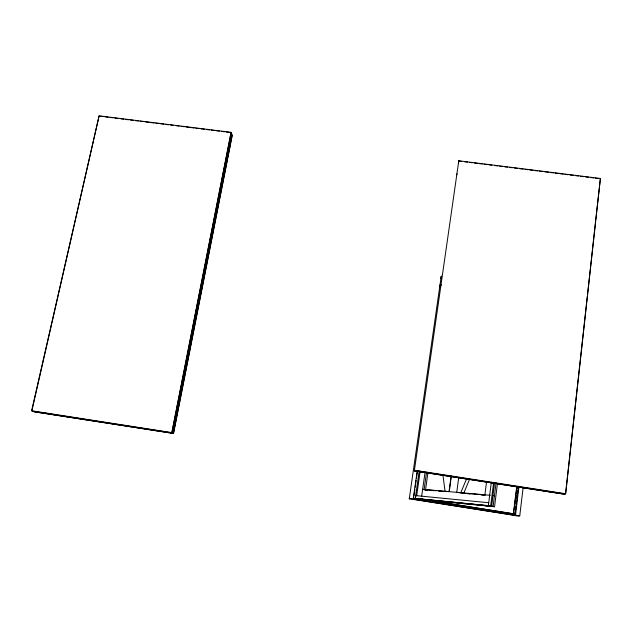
<?xml version="1.0" encoding="UTF-8"?>
<svg xmlns="http://www.w3.org/2000/svg" width="632" height="632" viewBox="0 0 632 632"><rect width="100%" height="100%" fill="white"/><g stroke="black" fill="none" stroke-linecap="round" stroke-linejoin="round"><path stroke-width="0.95" d="M565.553 493.789L587.278 296.519M587.499 294.567L595.494 221.943M595.707 219.976L600.4 178.477L458.793 160.781L458.358 163.672M458.793 160.781L414.323 470.903L564.368 494.224L565.687 493.742L600.4 178.477M519.757 515.791L515.53 515.12L514.393 515.514L518.572 516.17L519.757 515.791L523.146 487.391M516.731 486.435L513.429 513.8L517.063 486.253M515.056 512.07L514.653 515.42L413.399 499.399M515.412 509.139L515.767 506.2M516.004 504.249L516.352 501.318M516.707 498.387L517.063 495.449M517.3 493.497L517.648 490.566M517.885 488.607L518.122 486.656M518.453 486.466L514.977 515.309L413.439 499.248L413.636 497.866M515.53 515.12L518.951 486.735M496.049 482.943L493.102 506.406L415.73 498.711M417.223 470.903L413.328 498.19L417.167 499.027L494.548 506.738L497.479 483.306M491.325 482.184L488.362 505.624L489.326 505.845M494.548 506.738L490.685 505.861L493.521 483.338M494.579 482.801L491.657 506.082L414.292 498.395M484.894 494.809L486.506 482.129M458.706 477.666L456.754 492.32L463.667 493.387L469.363 479.767M450.987 477.057L449.02 491.601L445.07 491.285L442.906 474.814M449.249 491.657L451.359 476.03M424.088 489.658L426.561 472.08M427.983 472.428L425.526 489.958L424.088 489.634M419.198 471.038L415.311 498.379L416.275 498.593M416.693 495.67L420.154 471.274M421.647 496.42L424.988 472.744M409.267 498.877L409.362 498.332L413.502 498.98L413.368 499.525L409.267 498.877L441.27 276.018L440.891 278.609M413.921 496.057L414.892 489.231M415.169 487.28L416.14 480.454M416.425 478.503L417.397 471.677M439.635 287.37L440.006 284.858L441.586 285.072M456.762 174.859L456.936 173.737M414.323 470.903L414.442 470.24L565.687 493.742M231.652 133.842L172.686 433.007L32.998 411.298M232.134 135.05L173.381 433.378L34.112 411.732M173.555 433.473L232.252 135.351L231.043 132.317L99.113 115.83L31.6 410.745L34.389 411.835L173.555 433.473L171.801 432.533L231.043 132.317M231.162 132.617L171.975 432.628L31.6 410.745M32.098 409.899L99.113 115.83M460.783 492.707L466.495 479.048M549.706 491.878L550.188 491.68M514.827 514.021L420.399 498.932M422.65 489.302L490.282 495.291M423.938 489.618L436.791 490.756M438.561 490.914L443.625 491.364M461.96 492.992L465.12 493.268M467.072 493.442L472.689 493.94M473.913 494.05L479.775 494.572M481.458 494.722L485.36 495.069M425.368 489.95L427.319 490.124M431.222 490.472L434.144 490.724M439.019 491.159L441.942 491.419M467.301 493.679L470.224 493.932M474.126 494.279L477.049 494.54M480.952 494.888L483.875 495.148M488.733 502.74L415.706 495.599L416.67 495.812M413.328 498.19L490.685 505.861M100.306 116.264L103.237 116.628M105.173 116.873L108.119 117.236M110.047 117.481L113.002 117.852M114.921 118.089L117.884 118.46M120.767 118.816L123.746 119.195M125.634 119.432L128.628 119.804M130.508 120.04L133.51 120.412M135.382 120.649L138.392 121.02M140.249 121.257L143.274 121.636M145.226 121.881L149.018 122.355M150.969 122.592L154.018 122.979M155.835 123.208L158.901 123.588M160.71 123.817L163.783 124.196M165.584 124.425L168.665 124.804M170.616 125.049L173.547 125.42M176.296 125.76L179.219 126.131M181.171 126.368L184.291 126.763M186.045 126.977L189.173 127.372M190.911 127.593L194.056 127.98M195.786 128.201L198.938 128.596M200.889 128.833L204.555 129.291M206.506 129.536L209.682 129.931M211.372 130.145L214.564 130.548M216.247 130.753L219.446 131.156M221.398 131.401L224.676 131.811M226.28 132.009L229.313 132.388M458.745 161.073L461.676 161.436M464.591 161.8L467.514 162.163M469.458 162.408L472.412 162.78M474.332 163.017L477.286 163.388M479.198 163.625L482.169 163.996M484.065 164.233L487.051 164.612M489.002 164.849L491.925 165.221M494.777 165.576L497.779 165.947M499.651 166.184L502.661 166.564M504.518 166.793L507.543 167.172M509.392 167.401L512.418 167.78M514.369 168.025L517.3 168.389M520.104 168.744L523.019 169.107M524.971 169.352L528.036 169.732M529.837 169.961L532.91 170.34M534.712 170.569L537.793 170.956M539.578 171.177L542.675 171.564M544.626 171.809L548.347 172.275M550.29 172.512L553.411 172.907M555.157 173.121L558.285 173.516M560.031 173.729L563.167 174.124M564.897 174.345L568.049 174.732M570.001 174.977L573.666 175.435M575.61 175.68L578.533 176.044M580.484 176.288L583.66 176.684M585.611 176.928L588.542 177.3M590.493 177.537L593.748 177.948M595.368 178.153L598.393 178.532M414.379 470.571L565.024 493.979M414.339 470.832L564.502 494.177M432.091 500.947L513.848 513.871M421.275 499.09L422.713 499.406M485.005 505.6L486.45 505.932M492.984 495.528L494.422 495.867M45.33 412.949L46.413 413.383M158.932 430.866L159.675 431.245M174.74 418.629L175.435 419.048M229.234 146.111L229.724 147.288"/></g></svg>
